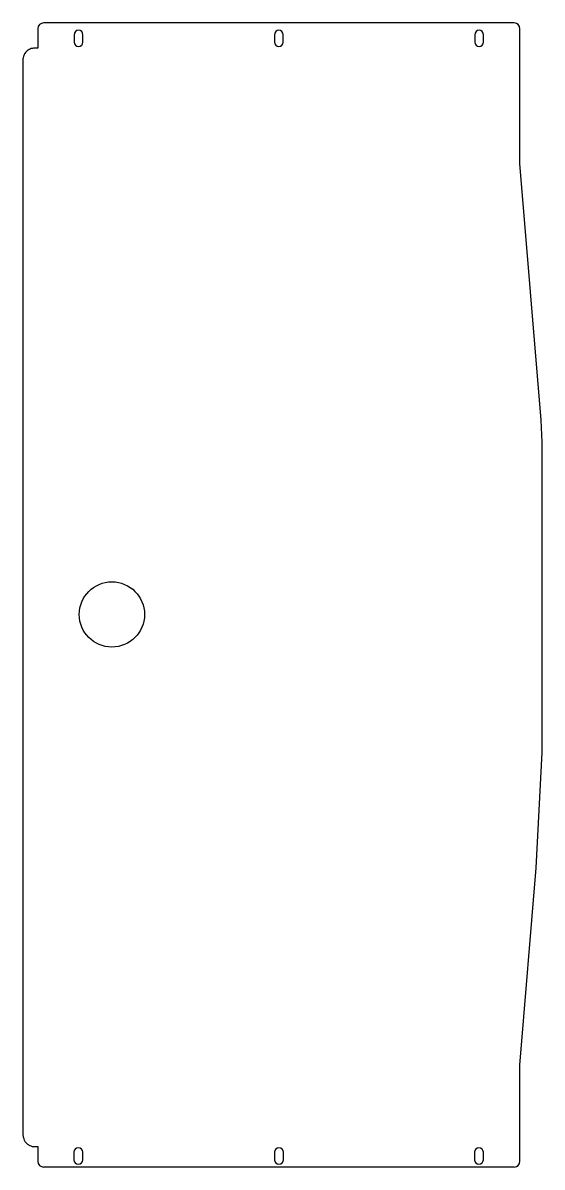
# Model space of a CAD drawing. Header units: millimetres. Extents: x 0 to 350, y -494 to 277.
import ezdxf

# ---------------------------------------------------------------- set-up
doc = ezdxf.new("R2010")
doc.units = ezdxf.units.MM

msp = doc.modelspace()

# ---------------------------------------------------------------- linework, layer by layer
at = {"color": 7, "linetype": 'Continuous', "lineweight": 25}
for p, q in [((10, 272.68), (10, 259.68)), ((331, 276.68), (14, 276.68)), ((335, 182), (335, 272.68)), ((34.5, 268.68), (34.5, 263.68)), ((40.5, 263.68), (40.5, 268.68)), ((169.5, 268.68), (169.5, 263.68)), ((175.5, 263.68), (175.5, 268.68)), ((304.5, 268.68), (304.5, 263.68)), ((310.5, 263.68), (310.5, 268.68)), ((10, 259.68), (8, 259.68)), ((0, 251.64), (0, -470.82)), ((349.18, 9), (335, 182)), ((349.92, -5.84), (349.18, 9)), ((349.92, -214.84), (349.92, -5.84)), ((345.9, -292.52), (349.92, -214.84)), ((335, -425.52), (345.9, -292.52)), ((335, -490.16), (335, -425.52)), ((8, -480.36), (10, -480.36)), ((10, -480.36), (10, -490.16)), ((34.41, -484.16), (34.41, -489.16)), ((40.41, -489.16), (40.41, -484.16)), ((169.57, -484.16), (169.57, -489.16)), ((175.57, -489.16), (175.57, -484.16)), ((304.3, -484.16), (304.3, -489.16)), ((310.3, -489.16), (310.3, -484.16)), ((331, -494.16), (14, -494.16))]:
    msp.add_line(p, q, dxfattribs=at)
msp.add_circle((60, -121.84), 22, dxfattribs=at)
for centre, radius, start, end in [((14, 272.68), 4, 90, 180), ((37.5, 268.68), 3, 0, 180), ((172.5, 268.68), 3, 0, 180), ((307.5, 268.68), 3, 0, 180), ((331, 272.68), 4, 0, 90), ((37.5, 263.68), 3, 180, 0), ((172.5, 263.68), 3, 180, 0), ((307.5, 263.68), 3, 180, 0), ((37.41, -484.16), 3, 0, 180), ((172.57, -484.16), 3, 0, 180), ((307.3, -484.16), 3, 0, 180), ((14, -490.16), 4, 180, 270), ((37.41, -489.16), 3, 180, 0), ((172.57, -489.16), 3, 180, 0), ((307.3, -489.16), 3, 180, 0), ((331, -490.16), 4, 270, 0)]:
    msp.add_arc(centre, radius, start, end, dxfattribs=at)
for points, knots in [([(8, 259.68), (6.92, 259.67), (5.91, 259.47), (3.95, 258.66), (3.08, 258.07), (1.96, 256.94), (1.63, 256.54), (1.19, 255.89), (1.06, 255.66), (0.81, 255.2), (0.7, 254.95), (0.21, 253.76), (0.01, 252.73), (0, 251.64)], [0, 0, 0, 0, 0.25, 0.25, 0.5, 0.5, 0.625, 0.625, 0.6875, 0.6875, 0.75, 0.75, 1, 1, 1, 1]), ([(0, -470.82), (0, -471.16), (0.01, -471.47), (0.02, -471.91), (0.03, -472.05), (0.05, -472.25), (0.05, -472.32), (0.06, -472.42), (0.06, -472.45), (0.07, -472.51), (0.07, -472.54), (0.1, -472.89), (0.14, -473.19), (0.21, -473.62), (0.23, -473.76), (0.28, -473.97), (0.29, -474.04), (0.32, -474.18), (0.33, -474.23), (0.5, -474.91), (0.7, -475.47), (1.08, -476.26), (1.22, -476.51), (1.52, -477), (1.68, -477.22), (2.23, -477.91), (2.64, -478.32), (3.33, -478.86), (3.57, -479.03), (4.07, -479.34), (4.34, -479.48), (5.65, -480.1), (6.78, -480.35), (8, -480.36)], [0, 0, 0, 0, 0.0625, 0.0625, 0.09375, 0.09375, 0.109375, 0.109375, 0.117188, 0.117188, 0.125, 0.125, 0.1875, 0.1875, 0.21875, 0.21875, 0.234375, 0.234375, 0.25, 0.25, 0.375, 0.375, 0.4375, 0.4375, 0.5, 0.5, 0.625, 0.625, 0.6875, 0.6875, 0.75, 0.75, 1, 1, 1, 1])]:
    msp.add_open_spline(points, degree=3, knots=knots, dxfattribs=at)

doc.saveas('drawing.dxf')
